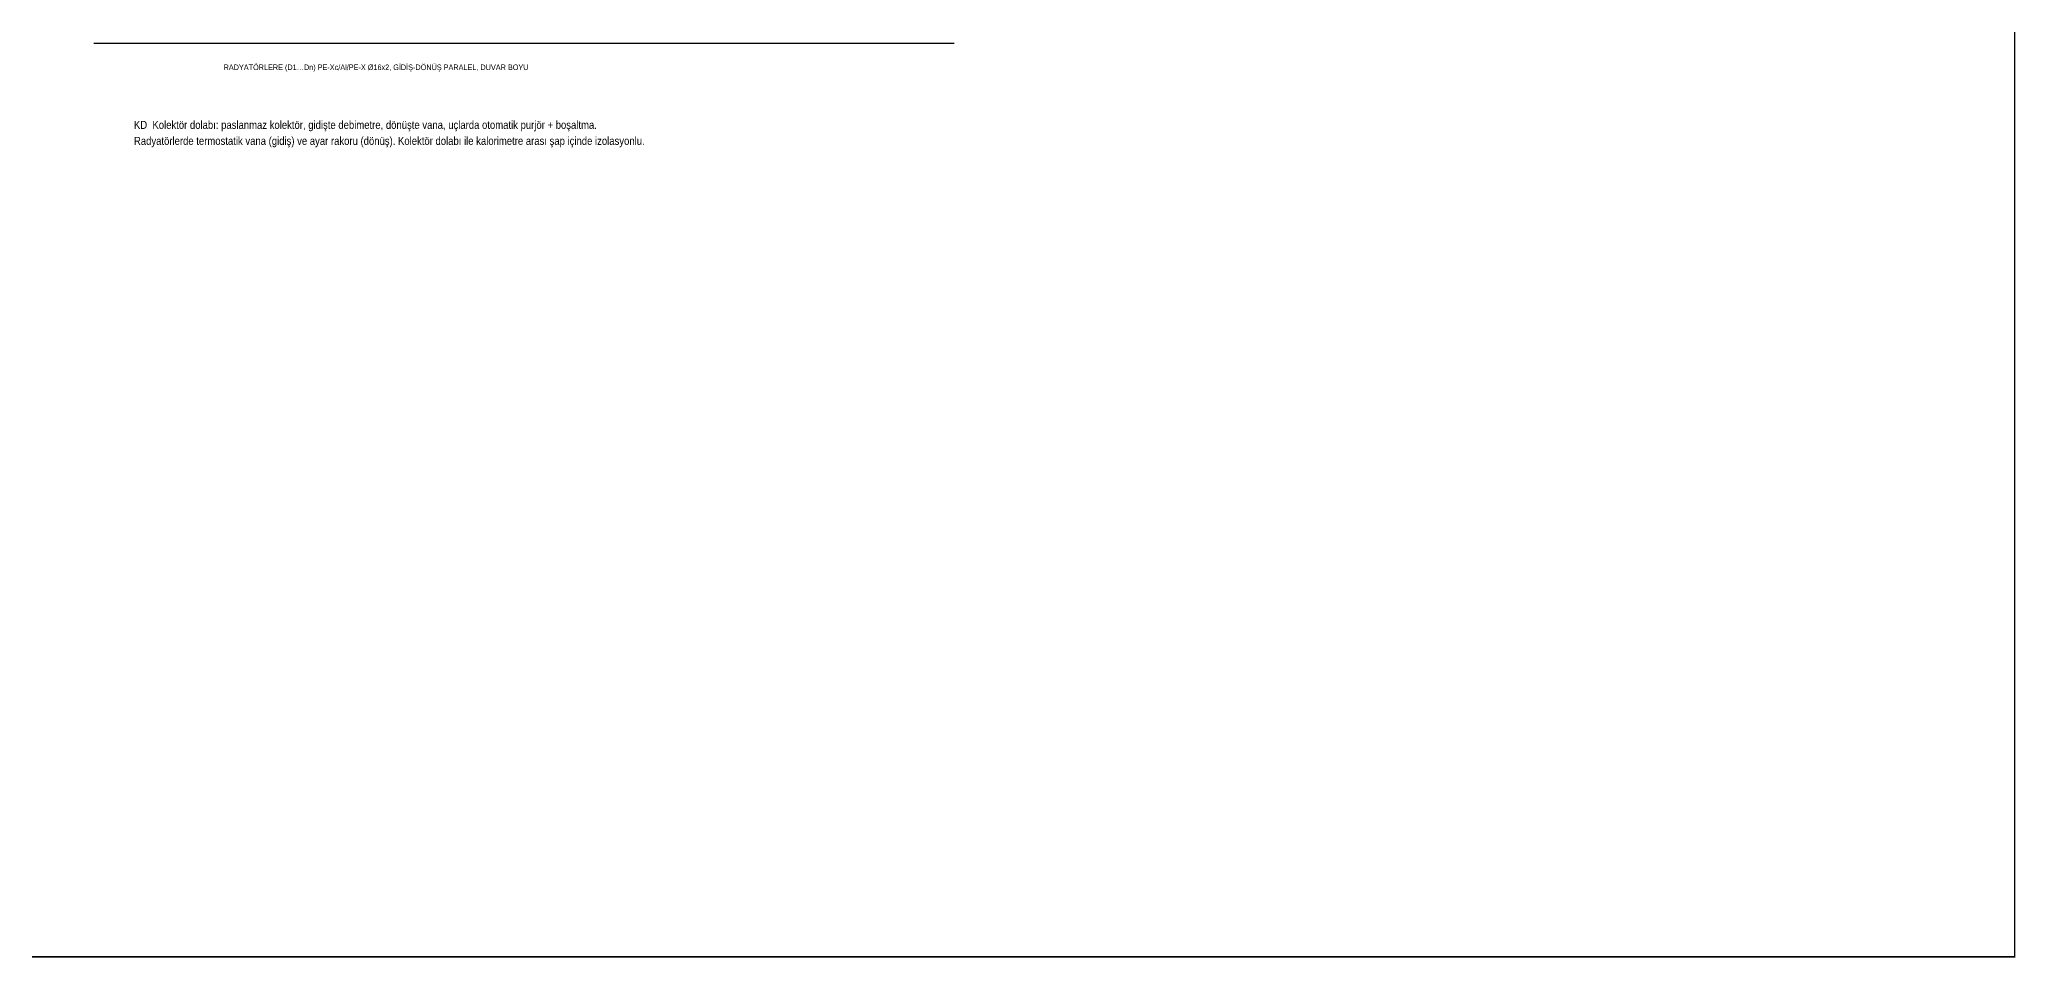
# Model space of a CAD drawing. Header units: centimetres. Extents: x -61 to 10101, y -10955 to 1521.
# Drawn here: x 6734 to 9203, y -4433 to -3285 of the extents above; entities that cross this region are included whole.
import ezdxf
from ezdxf.enums import TextEntityAlignment as Align

# ---------------------------------------------------------------- set-up
doc = ezdxf.new("R2010")
doc.units = ezdxf.units.CM
for name, color, linetype in [('ROTAS-DETAY', 7, 'Continuous'), ('ROTAS-PAFTA', 7, 'Continuous'), ('ROTAS-YAZI', 7, 'Continuous')]:
    doc.layers.add(name, color=color, linetype=linetype)
doc.styles.add('ROTAS', font='arial.ttf')

msp = doc.modelspace()

# ---------------------------------------------------------------- linework, layer by layer
at = {"layer": 'ROTAS-DETAY'}
for points in [[(6802, -3290), (7877, -3290)], [(7407, -3290), (7757, -3290)]]:
    msp.add_lwpolyline(points, dxfattribs=at)
at = {"layer": 'ROTAS-PAFTA', "const_width": 2}
msp.add_lwpolyline([(1940, -4432), (9202, -4432), (9202, -1580), (1940, -1580)], close=True, dxfattribs=at)

# ---------------------------------------------------------------- texts
at = {"layer": 'ROTAS-DETAY', "style": 'ROTAS', "width": 0.85}
msp.add_text('RADYATÖRLERE (D1…Dn) PE-Xc/Al/PE-X Ø16x2, GİDİŞ-DÖNÜŞ PARALEL, DUVAR BOYU', height=7, dxfattribs=at).set_placement((7154.5, -3320), align=Align.MIDDLE_CENTER)
at = {"layer": 'ROTAS-YAZI', "style": 'ROTAS', "width": 0.85}
for s, p in [('KD  Kolektör dolabı: paslanmaz kolektör, gidişte debimetre, dönüşte vana, uçlarda otomatik purjör + boşaltma.', (6852, -3400)), ('Radyatörlerde termostatik vana (gidiş) ve ayar rakoru (dönüş). Kolektör dolabı ile kalorimetre arası şap içinde izolasyonlu.', (6852, -3420))]:
    msp.add_text(s, height=10, dxfattribs=at).set_placement(p, align=Align.BOTTOM_LEFT)

doc.saveas('drawing.dxf')
